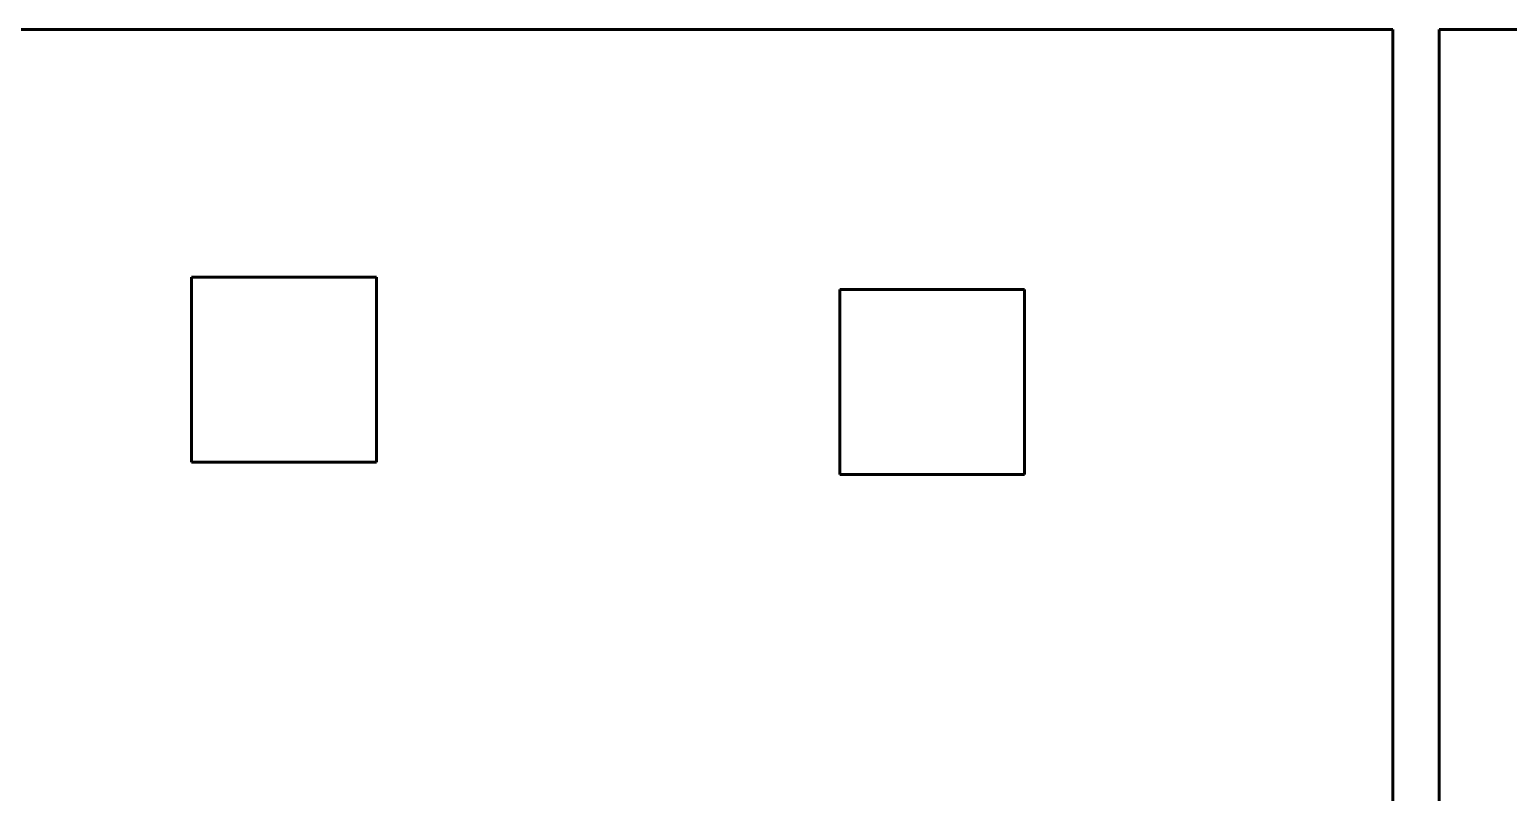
# Model space of a CAD drawing. Extents: x 0 to 297, y 0 to 292.
# Drawn here: x 127.35 to 143.35, y 76.86 to 85.11 of the extents above; entities that cross this region are included whole.
import ezdxf

# ---------------------------------------------------------------- set-up
doc = ezdxf.new("R2010")
doc.units = 0
doc.header["$MEASUREMENT"] = 0
doc.linetypes.add('K5LT_BASIC', pattern=[0])
doc.layers.add('Системный слой', color=7, linetype='Continuous')

# ---------------------------------------------------------------- blocks, each defined once
blk = doc.blocks.new('*U')
at = {"layer": 'Системный слой', "linetype": 'K5LT_BASIC', "lineweight": 60}
for p, q in [((131.104, 82.428), (129.104, 82.428)), ((129.104, 82.428), (129.104, 80.428)), ((131.104, 80.428), (131.104, 82.428)), ((138.116, 82.296), (136.116, 82.296)), ((136.116, 82.296), (136.116, 80.296)), ((138.116, 80.296), (138.116, 82.296)), ((129.104, 80.428), (131.104, 80.428)), ((136.116, 80.296), (138.116, 80.296))]:
    blk.add_line(p, q, dxfattribs=at)

msp = doc.modelspace()

# ---------------------------------------------------------------- linework, layer by layer
at = {"layer": 'Системный слой', "linetype": 'K5LT_BASIC', "lineweight": 60}
for p, q in [((142.1, 85.106), (126.6, 85.106)), ((142.1, 71.106), (142.1, 85.106)), ((142.6, 71.106), (142.6, 85.106)), ((142.6, 85.106), (158.1, 85.106))]:
    msp.add_line(p, q, dxfattribs=at)

# ---------------------------------------------------------------- block references
at = {"layer": 'Системный слой'}
msp.add_blockref('*U', (0, 0), dxfattribs=at)
msp.add_blockref('*U', (0, 0), dxfattribs=at)
msp.add_blockref('*U', (0, 0), dxfattribs=at)
msp.add_blockref('*U', (0, 0), dxfattribs=at)
msp.add_blockref('*U', (0, 0), dxfattribs=at)
msp.add_blockref('*U', (0, 0), dxfattribs=at)
msp.add_blockref('*U', (0, 0), dxfattribs=at)
msp.add_blockref('*U', (0, 0), dxfattribs=at)
msp.add_blockref('*U', (0, 0), dxfattribs=at)
msp.add_blockref('*U', (0, 0), dxfattribs=at)
msp.add_blockref('*U', (0, 0), dxfattribs=at)
msp.add_blockref('*U', (0, 0), dxfattribs=at)
msp.add_blockref('*U', (0, 0), dxfattribs=at)
msp.add_blockref('*U', (0, 0), dxfattribs=at)
msp.add_blockref('*U', (0, 0), dxfattribs=at)
msp.add_blockref('*U', (0, 0), dxfattribs=at)
msp.add_blockref('*U', (0, 0), dxfattribs=at)
msp.add_blockref('*U', (0, 0), dxfattribs=at)
msp.add_blockref('*U', (0, 0), dxfattribs=at)
msp.add_blockref('*U', (0, 0), dxfattribs=at)
msp.add_blockref('*U', (0, 0), dxfattribs=at)
msp.add_blockref('*U', (0, 0), dxfattribs=at)
msp.add_blockref('*U', (0, 0), dxfattribs=at)
msp.add_blockref('*U', (0, 0), dxfattribs=at)
msp.add_blockref('*U', (0, 0), dxfattribs=at)
msp.add_blockref('*U', (0, 0), dxfattribs=at)
msp.add_blockref('*U', (0, 0), dxfattribs=at)
msp.add_blockref('*U', (0, 0), dxfattribs=at)
msp.add_blockref('*U', (0, 0), dxfattribs=at)
msp.add_blockref('*U', (0, 0), dxfattribs=at)
msp.add_blockref('*U', (0, 0), dxfattribs=at)
msp.add_blockref('*U', (0, 0), dxfattribs=at)
msp.add_blockref('*U', (0, 0), dxfattribs=at)
msp.add_blockref('*U', (0, 0), dxfattribs=at)
msp.add_blockref('*U', (0, 0), dxfattribs=at)
msp.add_blockref('*U', (0, 0), dxfattribs=at)
msp.add_blockref('*U', (0, 0), dxfattribs=at)
msp.add_blockref('*U', (0, 0), dxfattribs=at)
msp.add_blockref('*U', (0, 0), dxfattribs=at)
msp.add_blockref('*U', (0, 0), dxfattribs=at)
msp.add_blockref('*U', (0, 0), dxfattribs=at)
msp.add_blockref('*U', (0, 0), dxfattribs=at)
msp.add_blockref('*U', (0, 0), dxfattribs=at)
msp.add_blockref('*U', (0, 0), dxfattribs=at)
msp.add_blockref('*U', (0, 0), dxfattribs=at)
msp.add_blockref('*U', (0, 0), dxfattribs=at)
msp.add_blockref('*U', (0, 0), dxfattribs=at)
msp.add_blockref('*U', (0, 0), dxfattribs=at)
msp.add_blockref('*U', (0, 0), dxfattribs=at)
msp.add_blockref('*U', (0, 0), dxfattribs=at)
msp.add_blockref('*U', (0, 0), dxfattribs=at)
msp.add_blockref('*U', (0, 0), dxfattribs=at)
msp.add_blockref('*U', (0, 0), dxfattribs=at)
msp.add_blockref('*U', (0, 0), dxfattribs=at)
msp.add_blockref('*U', (0, 0), dxfattribs=at)
msp.add_blockref('*U', (0, 0), dxfattribs=at)
msp.add_blockref('*U', (0, 0), dxfattribs=at)
msp.add_blockref('*U', (0, 0), dxfattribs=at)
msp.add_blockref('*U', (0, 0), dxfattribs=at)
msp.add_blockref('*U', (0, 0), dxfattribs=at)
msp.add_blockref('*U', (0, 0), dxfattribs=at)
msp.add_blockref('*U', (0, 0), dxfattribs=at)
msp.add_blockref('*U', (0, 0), dxfattribs=at)
msp.add_blockref('*U', (0, 0), dxfattribs=at)
msp.add_blockref('*U', (0, 0), dxfattribs=at)
msp.add_blockref('*U', (0, 0), dxfattribs=at)
msp.add_blockref('*U', (0, 0), dxfattribs=at)
msp.add_blockref('*U', (0, 0), dxfattribs=at)
msp.add_blockref('*U', (0, 0), dxfattribs=at)
msp.add_blockref('*U', (0, 0), dxfattribs=at)
msp.add_blockref('*U', (0, 0), dxfattribs=at)
msp.add_blockref('*U', (0, 0), dxfattribs=at)
msp.add_blockref('*U', (0, 0), dxfattribs=at)
msp.add_blockref('*U', (0, 0), dxfattribs=at)
msp.add_blockref('*U', (0, 0), dxfattribs=at)
msp.add_blockref('*U', (0, 0), dxfattribs=at)
msp.add_blockref('*U', (0, 0), dxfattribs=at)
msp.add_blockref('*U', (0, 0), dxfattribs=at)
msp.add_blockref('*U', (0, 0), dxfattribs=at)
msp.add_blockref('*U', (0, 0), dxfattribs=at)
msp.add_blockref('*U', (0, 0), dxfattribs=at)
msp.add_blockref('*U', (0, 0), dxfattribs=at)
msp.add_blockref('*U', (0, 0), dxfattribs=at)
msp.add_blockref('*U', (0, 0), dxfattribs=at)
msp.add_blockref('*U', (0, 0), dxfattribs=at)
msp.add_blockref('*U', (0, 0), dxfattribs=at)
msp.add_blockref('*U', (0, 0), dxfattribs=at)
msp.add_blockref('*U', (0, 0), dxfattribs=at)
msp.add_blockref('*U', (0, 0), dxfattribs=at)
msp.add_blockref('*U', (0, 0), dxfattribs=at)
msp.add_blockref('*U', (0, 0), dxfattribs=at)
msp.add_blockref('*U', (0, 0), dxfattribs=at)
msp.add_blockref('*U', (0, 0), dxfattribs=at)
msp.add_blockref('*U', (0, 0), dxfattribs=at)
msp.add_blockref('*U', (0, 0), dxfattribs=at)
msp.add_blockref('*U', (0, 0), dxfattribs=at)
msp.add_blockref('*U', (0, 0), dxfattribs=at)
msp.add_blockref('*U', (0, 0), dxfattribs=at)
msp.add_blockref('*U', (0, 0), dxfattribs=at)
msp.add_blockref('*U', (0, 0), dxfattribs=at)
msp.add_blockref('*U', (0, 0), dxfattribs=at)
msp.add_blockref('*U', (0, 0), dxfattribs=at)
msp.add_blockref('*U', (0, 0), dxfattribs=at)
msp.add_blockref('*U', (0, 0), dxfattribs=at)
msp.add_blockref('*U', (0, 0), dxfattribs=at)
msp.add_blockref('*U', (0, 0), dxfattribs=at)
msp.add_blockref('*U', (0, 0), dxfattribs=at)
msp.add_blockref('*U', (0, 0), dxfattribs=at)
msp.add_blockref('*U', (0, 0), dxfattribs=at)
msp.add_blockref('*U', (0, 0), dxfattribs=at)
msp.add_blockref('*U', (0, 0), dxfattribs=at)
msp.add_blockref('*U', (0, 0), dxfattribs=at)
msp.add_blockref('*U', (0, 0), dxfattribs=at)
msp.add_blockref('*U', (0, 0), dxfattribs=at)
msp.add_blockref('*U', (0, 0), dxfattribs=at)
msp.add_blockref('*U', (0, 0), dxfattribs=at)
msp.add_blockref('*U', (0, 0), dxfattribs=at)
msp.add_blockref('*U', (0, 0), dxfattribs=at)
msp.add_blockref('*U', (0, 0), dxfattribs=at)
msp.add_blockref('*U', (0, 0), dxfattribs=at)
msp.add_blockref('*U', (0, 0), dxfattribs=at)
msp.add_blockref('*U', (0, 0), dxfattribs=at)
msp.add_blockref('*U', (0, 0), dxfattribs=at)
msp.add_blockref('*U', (0, 0), dxfattribs=at)
msp.add_blockref('*U', (0, 0), dxfattribs=at)
msp.add_blockref('*U', (0, 0), dxfattribs=at)
msp.add_blockref('*U', (0, 0), dxfattribs=at)
msp.add_blockref('*U', (0, 0), dxfattribs=at)
msp.add_blockref('*U', (0, 0), dxfattribs=at)
msp.add_blockref('*U', (0, 0), dxfattribs=at)
msp.add_blockref('*U', (0, 0), dxfattribs=at)
msp.add_blockref('*U', (0, 0), dxfattribs=at)
msp.add_blockref('*U', (0, 0), dxfattribs=at)
msp.add_blockref('*U', (0, 0), dxfattribs=at)
msp.add_blockref('*U', (0, 0), dxfattribs=at)
msp.add_blockref('*U', (0, 0), dxfattribs=at)
msp.add_blockref('*U', (0, 0), dxfattribs=at)
msp.add_blockref('*U', (0, 0), dxfattribs=at)
msp.add_blockref('*U', (0, 0), dxfattribs=at)
msp.add_blockref('*U', (0, 0), dxfattribs=at)
msp.add_blockref('*U', (0, 0), dxfattribs=at)
msp.add_blockref('*U', (0, 0), dxfattribs=at)
msp.add_blockref('*U', (0, 0), dxfattribs=at)
msp.add_blockref('*U', (0, 0), dxfattribs=at)
msp.add_blockref('*U', (0, 0), dxfattribs=at)
msp.add_blockref('*U', (0, 0), dxfattribs=at)
msp.add_blockref('*U', (0, 0), dxfattribs=at)
msp.add_blockref('*U', (0, 0), dxfattribs=at)
msp.add_blockref('*U', (0, 0), dxfattribs=at)
msp.add_blockref('*U', (0, 0), dxfattribs=at)
msp.add_blockref('*U', (0, 0), dxfattribs=at)
msp.add_blockref('*U', (0, 0), dxfattribs=at)
msp.add_blockref('*U', (0, 0), dxfattribs=at)
msp.add_blockref('*U', (0, 0), dxfattribs=at)
msp.add_blockref('*U', (0, 0), dxfattribs=at)
msp.add_blockref('*U', (0, 0), dxfattribs=at)
msp.add_blockref('*U', (0, 0), dxfattribs=at)
msp.add_blockref('*U', (0, 0), dxfattribs=at)
msp.add_blockref('*U', (0, 0), dxfattribs=at)
msp.add_blockref('*U', (0, 0), dxfattribs=at)
msp.add_blockref('*U', (0, 0), dxfattribs=at)
msp.add_blockref('*U', (0, 0), dxfattribs=at)
msp.add_blockref('*U', (0, 0), dxfattribs=at)
msp.add_blockref('*U', (0, 0), dxfattribs=at)
msp.add_blockref('*U', (0, 0), dxfattribs=at)
msp.add_blockref('*U', (0, 0), dxfattribs=at)
msp.add_blockref('*U', (0, 0), dxfattribs=at)
msp.add_blockref('*U', (0, 0), dxfattribs=at)
msp.add_blockref('*U', (0, 0), dxfattribs=at)
msp.add_blockref('*U', (0, 0), dxfattribs=at)
msp.add_blockref('*U', (0, 0), dxfattribs=at)
msp.add_blockref('*U', (0, 0), dxfattribs=at)
msp.add_blockref('*U', (0, 0), dxfattribs=at)
msp.add_blockref('*U', (0, 0), dxfattribs=at)
msp.add_blockref('*U', (0, 0), dxfattribs=at)
msp.add_blockref('*U', (0, 0), dxfattribs=at)
msp.add_blockref('*U', (0, 0), dxfattribs=at)
msp.add_blockref('*U', (0, 0), dxfattribs=at)
msp.add_blockref('*U', (0, 0), dxfattribs=at)
msp.add_blockref('*U', (0, 0), dxfattribs=at)
msp.add_blockref('*U', (0, 0), dxfattribs=at)
msp.add_blockref('*U', (0, 0), dxfattribs=at)
msp.add_blockref('*U', (0, 0), dxfattribs=at)
msp.add_blockref('*U', (0, 0), dxfattribs=at)
msp.add_blockref('*U', (0, 0), dxfattribs=at)
msp.add_blockref('*U', (0, 0), dxfattribs=at)
msp.add_blockref('*U', (0, 0), dxfattribs=at)
msp.add_blockref('*U', (0, 0), dxfattribs=at)
msp.add_blockref('*U', (0, 0), dxfattribs=at)
msp.add_blockref('*U', (0, 0), dxfattribs=at)
msp.add_blockref('*U', (0, 0), dxfattribs=at)
msp.add_blockref('*U', (0, 0), dxfattribs=at)
msp.add_blockref('*U', (0, 0), dxfattribs=at)
msp.add_blockref('*U', (0, 0), dxfattribs=at)
msp.add_blockref('*U', (0, 0), dxfattribs=at)
msp.add_blockref('*U', (0, 0), dxfattribs=at)
msp.add_blockref('*U', (0, 0), dxfattribs=at)
msp.add_blockref('*U', (0, 0), dxfattribs=at)
msp.add_blockref('*U', (0, 0), dxfattribs=at)
msp.add_blockref('*U', (0, 0), dxfattribs=at)
msp.add_blockref('*U', (0, 0), dxfattribs=at)
msp.add_blockref('*U', (0, 0), dxfattribs=at)
msp.add_blockref('*U', (0, 0), dxfattribs=at)
msp.add_blockref('*U', (0, 0), dxfattribs=at)
msp.add_blockref('*U', (0, 0), dxfattribs=at)
msp.add_blockref('*U', (0, 0), dxfattribs=at)
msp.add_blockref('*U', (0, 0), dxfattribs=at)
msp.add_blockref('*U', (0, 0), dxfattribs=at)
msp.add_blockref('*U', (0, 0), dxfattribs=at)
msp.add_blockref('*U', (0, 0), dxfattribs=at)
msp.add_blockref('*U', (0, 0), dxfattribs=at)
msp.add_blockref('*U', (0, 0), dxfattribs=at)
msp.add_blockref('*U', (0, 0), dxfattribs=at)
msp.add_blockref('*U', (0, 0), dxfattribs=at)
msp.add_blockref('*U', (0, 0), dxfattribs=at)
msp.add_blockref('*U', (0, 0), dxfattribs=at)
msp.add_blockref('*U', (0, 0), dxfattribs=at)
msp.add_blockref('*U', (0, 0), dxfattribs=at)
msp.add_blockref('*U', (0, 0), dxfattribs=at)
msp.add_blockref('*U', (0, 0), dxfattribs=at)
msp.add_blockref('*U', (0, 0), dxfattribs=at)
msp.add_blockref('*U', (0, 0), dxfattribs=at)
msp.add_blockref('*U', (0, 0), dxfattribs=at)
msp.add_blockref('*U', (0, 0), dxfattribs=at)
msp.add_blockref('*U', (0, 0), dxfattribs=at)
msp.add_blockref('*U', (0, 0), dxfattribs=at)
msp.add_blockref('*U', (0, 0), dxfattribs=at)
msp.add_blockref('*U', (0, 0), dxfattribs=at)
msp.add_blockref('*U', (0, 0), dxfattribs=at)
msp.add_blockref('*U', (0, 0), dxfattribs=at)
msp.add_blockref('*U', (0, 0), dxfattribs=at)
msp.add_blockref('*U', (0, 0), dxfattribs=at)
msp.add_blockref('*U', (0, 0), dxfattribs=at)
msp.add_blockref('*U', (0, 0), dxfattribs=at)
msp.add_blockref('*U', (0, 0), dxfattribs=at)
msp.add_blockref('*U', (0, 0), dxfattribs=at)
msp.add_blockref('*U', (0, 0), dxfattribs=at)
msp.add_blockref('*U', (0, 0), dxfattribs=at)
msp.add_blockref('*U', (0, 0), dxfattribs=at)
msp.add_blockref('*U', (0, 0), dxfattribs=at)
msp.add_blockref('*U', (0, 0), dxfattribs=at)
msp.add_blockref('*U', (0, 0), dxfattribs=at)
msp.add_blockref('*U', (0, 0), dxfattribs=at)
msp.add_blockref('*U', (0, 0), dxfattribs=at)
msp.add_blockref('*U', (0, 0), dxfattribs=at)
msp.add_blockref('*U', (0, 0), dxfattribs=at)
msp.add_blockref('*U', (0, 0), dxfattribs=at)
msp.add_blockref('*U', (0, 0), dxfattribs=at)
msp.add_blockref('*U', (0, 0), dxfattribs=at)
msp.add_blockref('*U', (0, 0), dxfattribs=at)
msp.add_blockref('*U', (0, 0), dxfattribs=at)
msp.add_blockref('*U', (0, 0), dxfattribs=at)
msp.add_blockref('*U', (0, 0), dxfattribs=at)
msp.add_blockref('*U', (0, 0), dxfattribs=at)
msp.add_blockref('*U', (0, 0), dxfattribs=at)
msp.add_blockref('*U', (0, 0), dxfattribs=at)
msp.add_blockref('*U', (0, 0), dxfattribs=at)
msp.add_blockref('*U', (0, 0), dxfattribs=at)
msp.add_blockref('*U', (0, 0), dxfattribs=at)
msp.add_blockref('*U', (0, 0), dxfattribs=at)
msp.add_blockref('*U', (0, 0), dxfattribs=at)
msp.add_blockref('*U', (0, 0), dxfattribs=at)
msp.add_blockref('*U', (0, 0), dxfattribs=at)
msp.add_blockref('*U', (0, 0), dxfattribs=at)
msp.add_blockref('*U', (0, 0), dxfattribs=at)
msp.add_blockref('*U', (0, 0), dxfattribs=at)
msp.add_blockref('*U', (0, 0), dxfattribs=at)
msp.add_blockref('*U', (0, 0), dxfattribs=at)
msp.add_blockref('*U', (0, 0), dxfattribs=at)
msp.add_blockref('*U', (0, 0), dxfattribs=at)
msp.add_blockref('*U', (0, 0), dxfattribs=at)
msp.add_blockref('*U', (0, 0), dxfattribs=at)
msp.add_blockref('*U', (0, 0), dxfattribs=at)
msp.add_blockref('*U', (0, 0), dxfattribs=at)
msp.add_blockref('*U', (0, 0), dxfattribs=at)
msp.add_blockref('*U', (0, 0), dxfattribs=at)
msp.add_blockref('*U', (0, 0), dxfattribs=at)
msp.add_blockref('*U', (0, 0), dxfattribs=at)
msp.add_blockref('*U', (0, 0), dxfattribs=at)
msp.add_blockref('*U', (0, 0), dxfattribs=at)
msp.add_blockref('*U', (0, 0), dxfattribs=at)
msp.add_blockref('*U', (0, 0), dxfattribs=at)
msp.add_blockref('*U', (0, 0), dxfattribs=at)
msp.add_blockref('*U', (0, 0), dxfattribs=at)
msp.add_blockref('*U', (0, 0), dxfattribs=at)
msp.add_blockref('*U', (0, 0), dxfattribs=at)
msp.add_blockref('*U', (0, 0), dxfattribs=at)
msp.add_blockref('*U', (0, 0), dxfattribs=at)
msp.add_blockref('*U', (0, 0), dxfattribs=at)
msp.add_blockref('*U', (0, 0), dxfattribs=at)
msp.add_blockref('*U', (0, 0), dxfattribs=at)
msp.add_blockref('*U', (0, 0), dxfattribs=at)
msp.add_blockref('*U', (0, 0), dxfattribs=at)
msp.add_blockref('*U', (0, 0), dxfattribs=at)
msp.add_blockref('*U', (0, 0), dxfattribs=at)
msp.add_blockref('*U', (0, 0), dxfattribs=at)
msp.add_blockref('*U', (0, 0), dxfattribs=at)
msp.add_blockref('*U', (0, 0), dxfattribs=at)
msp.add_blockref('*U', (0, 0), dxfattribs=at)
msp.add_blockref('*U', (0, 0), dxfattribs=at)
msp.add_blockref('*U', (0, 0), dxfattribs=at)
msp.add_blockref('*U', (0, 0), dxfattribs=at)
msp.add_blockref('*U', (0, 0), dxfattribs=at)
msp.add_blockref('*U', (0, 0), dxfattribs=at)
msp.add_blockref('*U', (0, 0), dxfattribs=at)

doc.saveas('drawing.dxf')
